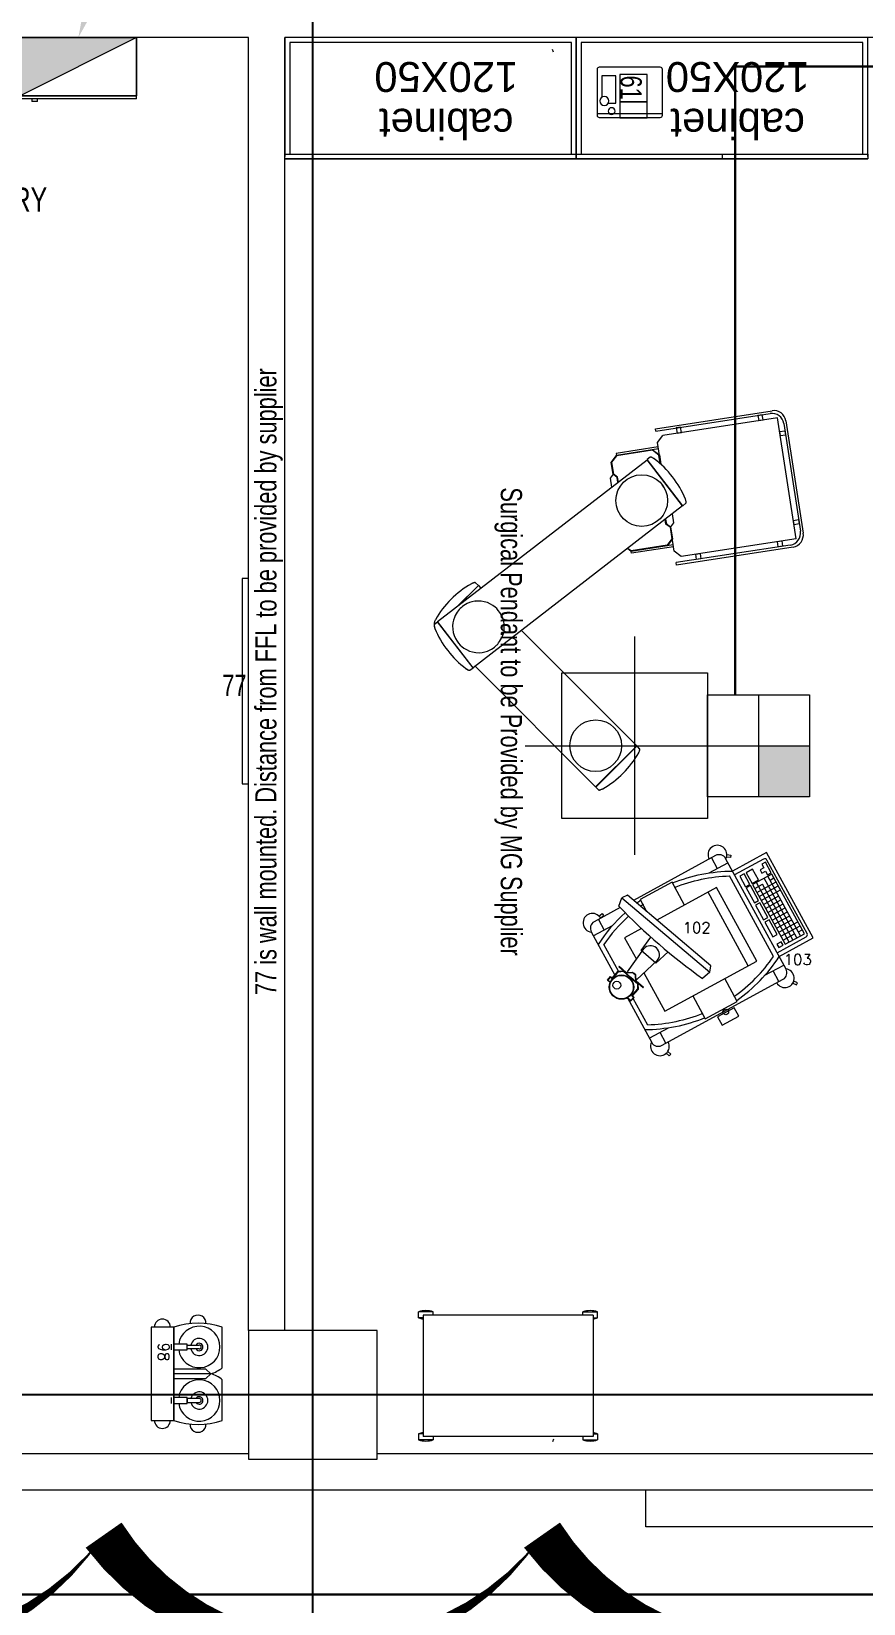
# Model space of a CAD drawing. Header units: metres. Extents: x 75097 to 220695, y -1557923 to -1361206.
# Drawn here: x 143205 to 146631, y -1405147 to -1398673 of the extents above; entities that cross this region are included whole.
import ezdxf
from ezdxf import colors
from ezdxf.entities.mleader import LeaderData, LeaderLine
from ezdxf.math import Vec2, Vec3

# ---------------------------------------------------------------- set-up
doc = ezdxf.new("R2010")
doc.units = ezdxf.units.M
doc.linetypes.add('Hidden 1_5', pattern=[0.0022, 0.0015, -0.0007])
doc.layers.get('0').update_dxf_attribs({"lineweight": 0})
for name, color, linetype, lineweight in [('A-100 - Copy$0$72_EGR_BASE_TEXT', 8, 'Continuous', 0), ('A-100 - Copy$0$A-GENM', 8, 'Continuous', 0), ('A-100 - Copy$0$Medical Equipment and Furniture', 8, 'Continuous', 0), ('A-100 - Copy$0$Medical Equipment and Furniture1', 8, 'Continuous', 5), ('A-100 - Copy$0$Structure', 8, 'Continuous', 9), ('A-100 - Copy$0$Walls', 8, 'Continuous', 0), ('A-100 - Copy$0$Wooden Joinery', 8, 'Continuous', 0), ('A-DETL-GENF-3', 85, 'Hidden 1_5', 9), ('A-DETL-GENF-4', 85, 'Continuous', 9), ('E-ELEC-EQPM-2', 85, 'Continuous', 15), ('E-LG', 245, 'Continuous', 30)]:
    doc.layers.add(name, color=color, linetype=linetype, lineweight=lineweight)
doc.layers.add('A-100 - Copy$0$axes', color=8, linetype='Continuous')
for name, color, linetype, lineweight, true_color in [('E-POWR', 7, 'Continuous', 9, 0x4e7e3e), ('EXF', 7, 'Continuous', 0, 0x4e7e3e), ('REV 01', 7, 'Continuous', 0, 0xe41b4d)]:
    doc.layers.add(name, color=color, linetype=linetype, lineweight=lineweight, true_color=true_color)
doc.styles.add('A-100 - Copy$0$Arial_13', font='arial.ttf', dxfattribs={"height": 122.941617})
doc.styles.add('A-100 - Copy$0$list_ghTextstyle', font='romans.shx', dxfattribs={"height": 0.25})
doc.styles.add('A-100 - Copy$0$X3G_ENTITY_257CFD', font='swisscl.ttf', dxfattribs={"height": 200})
doc.styles.add('A-100 - Copy$0$X3G_ENTITY_2587EA', font='swisscl.ttf', dxfattribs={"height": 200})
doc.styles.get("Standard").update_dxf_attribs({"font": 'GOTHIC.TTF'})

# ---------------------------------------------------------------- blocks, each defined once
blk = doc.blocks.new('SFB')
at = {"layer": 'E-POWR'}
h = blk.add_hatch(color=256, dxfattribs=at)
h.dxf.hatch_style = 1
h.paths.add_polyline_path([(210, -210), (210, 0), (0, 0), (0, -210)])
blk.add_lwpolyline([(-210, 210), (210, 210), (210, -210), (-210, -210)], close=True, dxfattribs=at)
for points in [[(0, 210), (0, -210)], [(-210, 0), (210, 0)]]:
    blk.add_lwpolyline(points, dxfattribs=at)
blk = doc.blocks.new('A-100 - Copy$0$M.107.31.46')
at = {"layer": 'A-100 - Copy$0$Medical Equipment and Furniture1'}
for p, q in [((22587.3, -488.5), (22606.8, -467.6)), ((22606.8, -467.6), (22606.8, -620.3)), ((22626.2, -488.5), (22606.8, -467.6))]:
    blk.add_line(p, q, dxfattribs=at)
for points in [[(22581.8, -420.1), (22414.6, -420.1)], [(22798.9, -420.1), (22631.7, -420.1)], [(22504.7, -515.1), (22504.7, -564.7), (22488.5, -564.7), (22488.5, -515.1)], [(22587.3, -488.5), (22587.3, -620.3), (22626.2, -620.3), (22626.2, -488.5)], [(22708.8, -515.1), (22708.8, -564.7), (22725, -564.7), (22725, -515.1)], [(22508.6, -620.3), (22508.6, -564.7), (22484.6, -564.7), (22484.6, -620.3)], [(22728.9, -620.3), (22728.9, -564.7), (22704.9, -564.7), (22704.9, -620.3)], [(22414.6, -620.3), (22798.9, -620.3)], [(22484.6, -631.3), (22508.6, -631.3)], [(22704.9, -631.3), (22728.9, -631.3)]]:
    blk.add_lwpolyline(points, dxfattribs=at)
blk.add_lwpolyline([(22414.6, -713.6), (22798.9, -713.6), (22798.9, -620.3), (22414.6, -620.3)], close=True, dxfattribs=at)
for centre, radius, start, end in [((22714.4, -520.2), 316, 161.53424, 198.46576), ((22496.6, -515.1), 85.4, 278.09407, 261.90593), ((22480.9, -503.4), 130.9, 15.88492, 39.5335), ((22732.6, -503.4), 130.9, 140.4665, 164.11508), ((22716.9, -515.1), 85.4, 278.09407, 261.90593), ((22499.2, -520.2), 316, 341.53424, 18.46576), ((22398.4, -520.2), 32.9, 87.02002, 272.97998), ((22496.6, -515.1), 35.4, 283.27395, 256.72605), ((22496.6, -515.1), 15.4, 301.80514, 238.19486), ((22496.6, -515.1), 8.13, 0, 180), ((22716.9, -515.1), 35.4, 283.27395, 256.72605), ((22716.9, -515.1), 15.4, 301.80514, 238.19486), ((22716.9, -515.1), 8.13, 0, 180), ((22815.2, -520.2), 32.9, 267.02002, 92.97998), ((22414.6, -666.9), 32.9, 90, 270), ((22798.9, -666.9), 32.9, 270, 90)]:
    blk.add_arc(centre, radius, start, end, dxfattribs=at)
blk = doc.blocks.new('A-100 - Copy$0$Surgical Pendant (MG)')
at = {"layer": 'A-100 - Copy$0$Medical Equipment and Furniture'}
for p, q in [((-784781.3, -326890.1, 0), (-784318.8, -326818.8, 0)), ((-784769.9, -326898.5, 0), (-784327.1, -326830.2, 0)), ((-784296.1, -326847.7, 0), (-784794.2, -326924.5, 0)), ((-784296.1, -326847.7, 0), (-784223.2, -327320.6, 0)), ((-784270.1, -326872, 0), (-784197.6, -327342.5, 0)), ((-784261.7, -326860.6, 0), (-784187.7, -327341, 0)), ((-784749.1, -327427.5, 0), (-784823.1, -326947.1, 0)), ((-784739.2, -327425.9, 0), (-784811.7, -326955.5, 0)), ((-784794.2, -326924.5, 0), (-784721.3, -327397.4, 0)), ((-783443.6, -327963.1, 0), (-783443.6, -327063.1, 0)), ((-783743.6, -327813.1, 0), (-783743.6, -327213.1, 0)), ((-783743.6, -327213.1, 0), (-783143.6, -327213.1, 0)), ((-783143.6, -327213.1, 0), (-783143.6, -327813.1, 0)), ((-784432.1, -327314.3, 0), (-784621.9, -327461.2, 0)), ((-784431.5, -327315.1, 0), (-784621.3, -327461.9, 0)), ((-784458.3, -327303.5, 0), (-784459.5, -327303.8, 0)), ((-784459.1, -327303.7, 0), (-784459.5, -327303.8, 0)), ((-784457.2, -327303.2, 0), (-784459.1, -327303.7, 0)), ((-784454.7, -327302.5, 0), (-784457.2, -327303.2, 0)), ((-784451.7, -327301.7, 0), (-784454.7, -327302.5, 0)), ((-784449.1, -327301.1, 0), (-784451.9, -327301.8, 0)), ((-784451.9, -327301.8, 0), (-784451.7, -327301.7, 0)), ((-784441.9, -327302.1, 0), (-784442.5, -327301.5, 0)), ((-784441.8, -327302.2, 0), (-784441.9, -327302.1, 0)), ((-784441.9, -327302.1, 0), (-784432.1, -327314.3, 0)), ((-784432.3, -327315.7, 0), (-784432.9, -327314.9, 0)), ((-784431.5, -327315.1, 0), (-783764.7, -328177.4, 0)), ((-784398.1, -327358.2, 0), (-784362, -327352.6, 0)), ((-784362, -327352.6, 0), (-784344.9, -327365.2, 0)), ((-784244.5, -327349.7, 0), (-784344.9, -327365.2, 0)), ((-784344.9, -327365.2, 0), (-784295.9, -327357.6, 0)), ((-784343.8, -327367, 0), (-784295.6, -327359.6, 0)), ((-784295.9, -327357.6, 0), (-784266.8, -327378.9, 0)), ((-784295.6, -327359.6, 0), (-784268.8, -327379.3, 0)), ((-784270.7, -327353.7, 0), (-784244, -327527.2, 0)), ((-784262.8, -327352.5, 0), (-784236.1, -327526, 0)), ((-784223.2, -327320.6, 0), (-784244.5, -327349.7, 0)), ((-784187.7, -327341, 0), (-784197.6, -327342.5, 0)), ((-784739.2, -327425.9, 0), (-784749.1, -327427.5, 0)), ((-784692.3, -327418.7, 0), (-784721.3, -327397.4, 0)), ((-784602.7, -327404.9, 0), (-784692.3, -327418.7, 0)), ((-784674, -327415.9, 0), (-784647.2, -327589.3, 0)), ((-784666.1, -327414.7, 0), (-784639.3, -327588.1, 0)), ((-784662.2, -327439.9, 0), (-784640.9, -327410.8, 0)), ((-784640.6, -327412.8, 0), (-784660.2, -327439.6, 0)), ((-784640.9, -327410.8, 0), (-784602.7, -327404.9, 0)), ((-784604.8, -327407.3, 0), (-784640.6, -327412.8, 0)), ((-784377.2, -327385.3, 0), (-784357.4, -327382.3, 0)), ((-784356.4, -327384.1, 0), (-784375.8, -327387.1, 0)), ((-784357.4, -327382.3, 0), (-784344.9, -327365.2, 0)), ((-784343.8, -327367, 0), (-784356.4, -327384.1, 0)), ((-784268.8, -327379.3, 0), (-784246, -327527.5, 0)), ((-784266.8, -327378.9, 0), (-784244, -327527.2, 0)), ((-784639.3, -327588.1, 0), (-784662.2, -327439.9, 0)), ((-784660.2, -327439.6, 0), (-784637.4, -327587.8, 0)), ((-784631.9, -327445.9, 0), (-784632, -327446.5, 0)), ((-784631.2, -327448.6, 0), (-784631.2, -327448.6, 0)), ((-784631.2, -327448.6, 0), (-784621.9, -327461.1, 0)), ((-784630.2, -327440.7, 0), (-784631, -327442.4, 0)), ((-784630.2, -327440.7, 0), (-784630.2, -327440.7, 0)), ((-784629.1, -327438.8, 0), (-784629.2, -327439, 0)), ((-784625.4, -327432.3, 0), (-784626.4, -327434.1, 0)), ((-784625.2, -327432, 0), (-784625.8, -327433.1, 0)), ((-784625.2, -327432, 0), (-784625.4, -327432.3, 0)), ((-783954.5, -328324.2, 0), (-784621.3, -327461.9, 0)), ((-784620.5, -327461.3, 0), (-784621.1, -327460.5, 0)), ((-784246, -327527.5, 0), (-784256.3, -327541.6, 0)), ((-784244, -327527.2, 0), (-784255.4, -327542.8, 0)), ((-784236.1, -327526, 0), (-784244, -327527.2, 0)), ((-783918.5, -327978.5, 0), (-783443.2, -327503.7, 0)), ((-783893.6, -327513.1, 0), (-782993.6, -327513.1, 0)), ((-783443.2, -327503.7, 0), (-783273.6, -327673.5, 0)), ((-783431.2, -327492.2, 0), (-783442.5, -327503, 0)), ((-783442.5, -327503, 0), (-783272.9, -327672.8, 0)), ((-783442.5, -327504.4, 0), (-783441.8, -327503.7, 0)), ((-783423.3, -327492.2, 0), (-783425, -327491.6, 0)), ((-783423.2, -327492.2, 0), (-783423.3, -327492.2, 0)), ((-783418.5, -327494.2, 0), (-783421.5, -327492.9, 0)), ((-783421.2, -327493.1, 0), (-783421.5, -327492.9, 0)), ((-783416.2, -327495.2, 0), (-783418.5, -327494.2, 0)), ((-783414.3, -327495.9, 0), (-783416.2, -327495.1, 0)), ((-783414, -327496.1, 0), (-783415.1, -327495.6, 0)), ((-783414, -327496.1, 0), (-783414.3, -327495.9, 0)), ((-784647.2, -327589.3, 0), (-784639.3, -327588.1, 0)), ((-784610.2, -327609.4, 0), (-784639.3, -327588.1, 0)), ((-784637.4, -327587.8, 0), (-784610.6, -327607.5, 0)), ((-784610.6, -327607.5, 0), (-784562.4, -327600, 0)), ((-784561.3, -327601.9, 0), (-784610.2, -327609.4, 0)), ((-784562.5, -327600.8, 0), (-784545.5, -327613.5, 0)), ((-784549.8, -327582.9, 0), (-784562.4, -327600, 0)), ((-784548.8, -327584.8, 0), (-784561.3, -327601.9, 0)), ((-784530.1, -327579.9, 0), (-784549.8, -327582.9, 0)), ((-784528.7, -327581.7, 0), (-784548.8, -327584.8, 0)), ((-784545.5, -327613.5, 0), (-784508.2, -327608.2, 0)), ((-783273.6, -327673.5, 0), (-783770.5, -328169.9, 0)), ((-783274.3, -327672.8, 0), (-783273.6, -327672.1, 0)), ((-783262.1, -327661.6, 0), (-783272.9, -327672.8, 0)), ((-783265.8, -327644.7, 0), (-783266, -327644.3, 0)), ((-783265.5, -327645.5, 0), (-783266, -327644.3, 0)), ((-783265, -327646.5, 0), (-783265.8, -327644.7, 0)), ((-783263, -327651.6, 0), (-783262.8, -327651.8, 0)), ((-783261.9, -327654.3, 0), (-783263, -327651.6, 0)), ((-783262.1, -327661.6, 0), (-783262.1, -327661.6, 0)), ((-783262, -327661.5, 0), (-783261.6, -327660.9, 0)), ((-783143.6, -327813.1, 0), (-783743.6, -327813.1, 0)), ((-784114.4, -328167.6, 0), (-784114.9, -328168.2, 0)), ((-784114.5, -328174.9, 0), (-784113.5, -328177.6, 0)), ((-784114.4, -328167.6, 0), (-784103.5, -328156.3, 0)), ((-784114.4, -328167.5, 0), (-784114.4, -328167.6, 0)), ((-784113.5, -328177.6, 0), (-784113.6, -328177.3, 0)), ((-784113.6, -328177.3, 0), (-784112.4, -328180.3, 0)), ((-784112.4, -328180.3, 0), (-784111.4, -328182.6, 0)), ((-784111.4, -328182.6, 0), (-784110.6, -328184.5, 0)), ((-784110.9, -328183.7, 0), (-784110.5, -328184.8, 0)), ((-784110.6, -328184.5, 0), (-784110.5, -328184.8, 0)), ((-784103.5, -328156.3, 0), (-784018.3, -328241.7, 0)), ((-784102.8, -328155.6, 0), (-784092.7, -328145.5, 0)), ((-784102.8, -328155.6, 0), (-784023.2, -328235.4, 0)), ((-784102.1, -328156.3, 0), (-784102.8, -328157, 0)), ((-783764.7, -328177.4, 0), (-783954.5, -328324.2, 0)), ((-783764.1, -328178.2, 0), (-783953.9, -328325, 0)), ((-783765.5, -328178, 0), (-783764.9, -328178.8, 0)), ((-783754.7, -328190.7, 0), (-783764.1, -328178.2, 0)), ((-783759.6, -328205.2, 0), (-783758.3, -328203, 0)), ((-783758.3, -328203, 0), (-783756.7, -328200.3, 0)), ((-783756.9, -328200.5, 0), (-783756.7, -328200.3, 0)), ((-783755.8, -328198.6, 0), (-783755, -328196.9, 0)), ((-783755.8, -328198.6, 0), (-783755.8, -328198.6, 0)), ((-783754.7, -328190.7, 0), (-783754.8, -328190.7, 0)), ((-783754, -328193.4, 0), (-783754, -328192.8, 0)), ((-783760.8, -328207.3, 0), (-783760.2, -328206.2, 0)), ((-783760.8, -328207.3, 0), (-783760.6, -328207, 0)), ((-783760.6, -328207, 0), (-783759.6, -328205.2, 0)), ((-783944.1, -328337.2, 0), (-783953.9, -328325, 0)), ((-783953.7, -328323.6, 0), (-783953.1, -328324.4, 0)), ((-783962.5, -328333.1, 0), (-783962.2, -328333.2, 0)), ((-783962.2, -328333.2, 0), (-783960.3, -328334, 0)), ((-783953.2, -328336.9, 0), (-783951.4, -328337.5, 0)), ((-783953.2, -328336.9, 0), (-783953.2, -328336.9, 0)), ((-783947.9, -328338, 0), (-783947.2, -328338, 0)), ((-783945.2, -328337, 0), (-783944.9, -328336.7, 0)), ((-783945.2, -328337, 0), (-783945.2, -328337, 0)), ((-783944.1, -328337.1, 0), (-783944.1, -328337.2, 0)), ((-783944.1, -328337.2, 0), (-783943.5, -328337.8, 0)), ((-783936.9, -328338.2, 0), (-783934, -328337.5, 0)), ((-783934, -328337.5, 0), (-783934.3, -328337.6, 0)), ((-783928.8, -328336.1, 0), (-783926.8, -328335.6, 0)), ((-783927.7, -328335.8, 0), (-783926.5, -328335.5, 0)), ((-783926.8, -328335.6, 0), (-783926.5, -328335.5, 0))]:
    blk.add_line(p, q, dxfattribs=at)
at = {"layer": 'A-100 - Copy$0$Medical Equipment and Furniture', "elevation": 0}
for points in [[(-784374.6, -326837.5), (-784356.8, -326834.8), (-784353.4, -326856.5), (-784371.2, -326859.3)], [(-784740.3, -326893.9), (-784722.5, -326891.2), (-784719.1, -326912.9), (-784736.9, -326915.6)], [(-784265.2, -326903.9), (-784262.4, -326921.7), (-784284.2, -326925), (-784286.9, -326907.3)], [(-784806.8, -326987.4), (-784804.1, -327005.2), (-784782.3, -327001.8), (-784785.1, -326984)], [(-784213.4, -327239.9), (-784210.7, -327257.7), (-784232.4, -327261.1), (-784235.1, -327243.3)], [(-784755, -327323.4), (-784752.3, -327341.2), (-784730.5, -327337.8), (-784733.3, -327320.1)]]:
    blk.add_lwpolyline(points, close=True, dxfattribs=at)
for points in [[(-784441.8, -327302.2), (-784442.5, -327301.5), (-784443.7, -327300.9), (-784445, -327300.6), (-784446.4, -327300.6), (-784447.9, -327300.8), (-784449.8, -327301.2), (-784451.7, -327301.7)], [(-784449.8, -327301.2), (-784449.8, -327301.2), (-784451.7, -327301.7)], [(-784444.4, -327300.8), (-784445, -327300.6), (-784445.7, -327300.6)], [(-784507.7, -327392.5), (-784513, -327396), (-784517.7, -327399.4)], [(-784629.2, -327439), (-784630.2, -327440.7), (-784631, -327442.4), (-784631.5, -327443.9), (-784631.9, -327445.2), (-784632, -327446.5), (-784631.7, -327447.9), (-784631.2, -327448.6)], [(-784632, -327446.5), (-784631.7, -327447.9), (-784631.3, -327448.6)], [(-784631, -327442.4), (-784631.5, -327443.9), (-784631.7, -327444.6)], [(-784626.4, -327434.1), (-784627.6, -327436.3), (-784629.2, -327439)], [(-784625.8, -327433.1), (-784626.6, -327434.5), (-784627.7, -327436.4), (-784629.1, -327438.8)], [(-783421.5, -327492.9), (-783423.2, -327492.2), (-783425, -327491.6), (-783426.5, -327491.3), (-783427.9, -327491.1), (-783429.2, -327491.2), (-783430.5, -327491.6), (-783431.2, -327492.2)], [(-783425, -327491.6), (-783426.5, -327491.3), (-783427.2, -327491.2)], [(-783415.1, -327495.6), (-783416.6, -327495), (-783418.6, -327494.2), (-783421.2, -327493.1)], [(-783263, -327651.6), (-783264.1, -327649), (-783264.9, -327647), (-783265.5, -327645.5)], [(-783262.8, -327651.8), (-783264.1, -327648.9), (-783265, -327646.5)], [(-783262.1, -327653.6), (-783262.1, -327653.6), (-783262.8, -327651.8)], [(-783262.1, -327661.6), (-783261.6, -327660.9), (-783261.1, -327659.6), (-783261, -327658.3), (-783261.2, -327656.9), (-783261.5, -327655.4), (-783262.1, -327653.6), (-783262.8, -327651.8)], [(-783261, -327659), (-783261, -327658.3), (-783261.1, -327657.6)], [(-783858.1, -328080.7), (-783862.4, -328076.7), (-783867.1, -328072.7), (-783872.6, -328068.6), (-783879.1, -328064.4), (-783886.6, -328060.3), (-783895.3, -328056.4), (-783905.4, -328053.1), (-783916.7, -328050.6), (-783929.4, -328049.4), (-783942.6, -328049.8), (-783956, -328051.9), (-783969.2, -328055.8), (-783981.6, -328061.3), (-783992.2, -328067.6), (-784000.9, -328074.2), (-784008, -328080.7)], [(-784008, -328080.7), (-784014.5, -328087.7), (-784020.9, -328096.2), (-784027.1, -328106.5), (-784032.7, -328118.6), (-784036.7, -328131.7), (-784039, -328145), (-784039.5, -328158.2), (-784038.4, -328171), (-784036, -328182.5), (-784032.8, -328192.7), (-784028.9, -328201.7), (-784024.8, -328209.3), (-784020.6, -328215.9), (-784016.4, -328221.5)], [(-783858.2, -328230.8), (-783851.7, -328223.8), (-783845.3, -328215.4), (-783839.1, -328205.1), (-783833.5, -328192.9), (-783829.5, -328179.8), (-783827.2, -328166.5), (-783826.7, -328153.3), (-783827.8, -328140.6), (-783830.2, -328129), (-783833.5, -328118.8), (-783837.3, -328109.9), (-783841.4, -328102.2), (-783845.6, -328095.7), (-783849.8, -328090.1), (-783853.9, -328085.2), (-783857.9, -328080.9)], [(-784114.4, -328167.5), (-784114.9, -328168.2), (-784115.4, -328169.6), (-784115.4, -328170.9), (-784115.3, -328172.2), (-784114.9, -328173.8), (-784114.3, -328175.5), (-784113.6, -328177.3)], [(-784115.4, -328170.2), (-784115.4, -328170.9), (-784115.4, -328171.5)], [(-784114.3, -328175.5), (-784114.3, -328175.6), (-784113.6, -328177.3)], [(-784113.5, -328177.6), (-784112.4, -328180.2), (-784111.6, -328182.2), (-784110.9, -328183.7)], [(-784039.1, -328157.8), (-784038.8, -328164.1), (-784038.1, -328170)], [(-783760.2, -328206.2), (-783759.4, -328204.8), (-783758.3, -328202.9), (-783756.9, -328200.5)], [(-783756.7, -328200.3), (-783755.8, -328198.6), (-783755, -328196.9), (-783754.4, -328195.4), (-783754.1, -328194.1), (-783754, -328192.8), (-783754.3, -328191.4), (-783754.8, -328190.7)], [(-783755, -328196.9), (-783754.4, -328195.4), (-783754.3, -328194.7)], [(-783754, -328192.8), (-783754.3, -328191.4), (-783754.7, -328190.7)], [(-784016.4, -328221.5), (-784012.3, -328226.3), (-784008.3, -328230.6)], [(-784008.1, -328230.8), (-784003.9, -328234.8), (-783999.1, -328238.8), (-783993.6, -328243), (-783987.2, -328247.1), (-783979.7, -328251.2), (-783970.9, -328255.1), (-783960.8, -328258.4), (-783949.5, -328260.9), (-783936.8, -328262.1), (-783923.6, -328261.8), (-783910.3, -328259.7), (-783897, -328255.7), (-783884.6, -328250.2), (-783874, -328243.9), (-783865.4, -328237.4), (-783858.2, -328230.8)], [(-783960.3, -328334), (-783957.9, -328335), (-783955, -328336.2)], [(-783955, -328336.2), (-783953.2, -328336.9), (-783951.4, -328337.5), (-783949.9, -328337.9), (-783948.6, -328338.1), (-783947.3, -328338), (-783945.9, -328337.5), (-783945.2, -328337)], [(-783951.4, -328337.5), (-783949.9, -328337.9), (-783949.2, -328338)], [(-783947.2, -328338), (-783945.9, -328337.5), (-783945.3, -328337)], [(-783944.1, -328337.1), (-783943.5, -328337.8), (-783942.2, -328338.4), (-783940.9, -328338.7), (-783939.6, -328338.7), (-783938, -328338.5), (-783936.2, -328338.1), (-783934.3, -328337.6)], [(-783941.6, -328338.5), (-783940.9, -328338.7), (-783940.3, -328338.7)], [(-783936.2, -328338.1), (-783936.2, -328338.1), (-783934.3, -328337.6)], [(-783934.3, -328337.6), (-783931.2, -328336.8), (-783928.8, -328336.1)], [(-783934, -328337.5), (-783931.3, -328336.8), (-783929.2, -328336.2), (-783927.7, -328335.8)]]:
    blk.add_lwpolyline(points, dxfattribs=at)
at = {"layer": 'A-100 - Copy$0$Medical Equipment and Furniture'}
for centre, radius in [((-784453.1, -327483.5, 0), 106.3), ((-783443.6, -327673.1, 0), 106.5), ((-783443.6, -327673.1, 0), 106.5)]:
    blk.add_circle(centre, radius, dxfattribs=at)
for centre, radius, start, end in [((-784319.5, -326879.6, 0), 50, 8.76194, 98.76194), ((-784311.2, -326868.2, 0), 50, 8.76194, 98.76194), ((-784773.7, -326939.5, 0), 50, 98.76194, 188.76194), ((-784762.3, -326947.9, 0), 50, 98.76083, 188.76055), ((-784306.1, -327673.3, 0), 400, 112.54716, 142.90264), ((-783613.2, -327842.9, 0), 400, 29.77194, 60.12742), ((-783763.3, -327986.2, 0), 400, 209.77193, 240.12742), ((-784079.9, -327966, 0), 400, 292.54716, 322.90264)]:
    blk.add_arc(centre, radius, start, end, dxfattribs=at)
blk = doc.blocks.new('A-100 - Copy$0$ME11129-P')
at = {"layer": 'A-100 - Copy$0$Medical Equipment and Furniture1'}
for p, q in [((0, 0.2002), (0, 0.0094)), ((0.2573, 0.2096), (0.0094, 0.2096)), ((0.2667, 0.0094), (0.2667, 0.2002)), ((0, 0.016), (0.2667, 0.016)), ((0.0094, 0), (0.2573, 0))]:
    blk.add_line(p, q, dxfattribs=at)
for points in [[(0.062, 0.1784), (0.1747, 0.1784), (0.1747, 0.0657), (0.062, 0.0657)], [(0.062, 0.0657), (0.1747, 0.0657), (0.1747, 0), (0.062, 0)]]:
    blk.add_lwpolyline(points, close=True, dxfattribs=at)
blk.add_lwpolyline([(0.2218, 0.0601), (0.1911, 0.0601), (0.1911, 0.1728), (0.2475, 0.1728), (0.2475, 0.0858)], dxfattribs=at)
for centre, radius in [((0.2382, 0.0694), 0.0188), ((0.208, 0.0274), 0.0141)]:
    blk.add_circle(centre, radius, dxfattribs=at)
for centre, start, end in [((0.0094, 0.2002), 90, 180), ((0.2573, 0.2002), 0, 90), ((0.0094, 0.0094), 180, 270), ((0.2573, 0.0094), 270, 0)]:
    blk.add_arc(centre, 0.00939, start, end, dxfattribs=at)
blk = doc.blocks.new('A-100 - Copy$0$Arthroscopy Tower')
at = {"layer": 'A-100 - Copy$0$Medical Equipment and Furniture'}
for p, q in [((-783341.5, -311875), (-783306.8, -311911)), ((-783334, -311937.3), (-783270.8, -311876.3)), ((-782902.7, -312087.5), (-783097, -311885.9)), ((-782987.7, -312198.7), (-783249.5, -311927.2)), ((-782941.6, -312125), (-783135.9, -311923.4)), ((-783135.9, -311949.3), (-783110, -311924.3)), ((-783123, -311962.8), (-783058.2, -311900.3)), ((-782915.7, -312100), (-783110, -311898.4)), ((-783110, -311976.2), (-783045.2, -311913.8)), ((-782928.6, -312112.5), (-783110, -311924.3)), ((-783097, -311989.7), (-783032.2, -311927.2)), ((-783084.1, -311899.4), (-783071.1, -311886.9)), ((-783078.1, -312263.5), (-783317.5, -312015.1)), ((-783084.1, -312003.1), (-783032.3, -311953.1)), ((-783071.1, -312016.5), (-783019.3, -311966.6)), ((-783058.2, -312030), (-783006.3, -311980)), ((-783045.2, -312043.4), (-782993.4, -311993.4)), ((-783032.3, -312056.8), (-782980.4, -312006.9)), ((-783019.3, -312070.3), (-782967.5, -312020.3)), ((-783006.4, -312083.7), (-782954.5, -312033.8)), ((-782993.4, -312097.2), (-782928.6, -312034.7)), ((-782980.5, -312110.6), (-782915.7, -312048.1)), ((-782915.7, -312074.1), (-782902.7, -312061.6)), ((-783656.2, -312167.7), (-783653.8, -312131)), ((-782967.5, -312124), (-782928.6, -312086.6)), ((-783661.1, -312252.5), (-783724.3, -312313.5)), ((-783723, -312242.8), (-783688.3, -312278.8)), ((-783519.2, -312319.7), (-783495.8, -312255.3)), ((-783000.9, -312282.9), (-782937.6, -312221.9)), ((-782938.9, -312292.6), (-782973.6, -312256.6)), ((-783587.5, -312426.7), (-783674.2, -312336.7)), ((-783550.7, -312419.7), (-783510.9, -312309.7)), ((-783447.5, -312354.4), (-783519.2, -312319.7)), ((-783447.5, -312354.4), (-783411.2, -312295.6)), ((-783506.2, -312441.2), (-783444.8, -312341.7)), ((-783589.8, -312405.6), (-783590.5, -312407.2)), ((-783470.5, -312464.2), (-783471.3, -312465.8)), ((-783470.5, -312464.2), (-783471.3, -312465.8)), ((-783621.3, -312474.2), (-783606.1, -312481.7)), ((-783524.7, -312521.7), (-783505.6, -312531.1)), ((-783412.5, -312608.2), (-783499.3, -312518.2)), ((-783328, -312598.1), (-783391.2, -312659.1)), ((-783320.5, -312660.4), (-783355.2, -312624.4))]:
    blk.add_line(p, q, dxfattribs=at)
for points in [[(-782965.4, -312193.1), (-782850.2, -312082.1), (-783127.8, -311794.1), (-783243, -311905.1)], [(-783284, -311845.4), (-783267.4, -311843.2), (-783266, -311853.2), (-783282.7, -311855.4)], [(-783396.7, -312091.5), (-783471.3, -312014.1), (-783579.3, -312118.2), (-783540.6, -312158.3)], [(-783484.2, -312405.6), (-783359.6, -312534.9), (-783049.3, -312235.7), (-783288.7, -311987.4), (-783490.3, -312181.7)], [(-783222.9, -312330.8), (-783225.8, -312304.7), (-783634.1, -312114.8), (-783653.8, -312131), (-783222.9, -312330.8), (-783245.5, -312363.6)], [(-783724.6, -312228.7), (-783714.6, -312215.2), (-783706.5, -312221.2), (-783716.5, -312234.7)], [(-783542.1, -312231.6), (-783599, -312286.5), (-783528.8, -312359.3)], [(-782881.9, -312284.4), (-782865.3, -312287.3), (-782863.6, -312277.3), (-782880.2, -312274.5)], [(-783265.3, -312443.9), (-783190.7, -312521.3), (-783082.7, -312417.2), (-783157.3, -312339.8)], [(-783621.3, -312474.2), (-783612.5, -312456.3), (-783604.4, -312460.3), (-783587.9, -312426.8), (-783568.1, -312419.5), (-783531.4, -312437.5)], [(-783619.7, -312475), (-783611.7, -312458.7), (-783603.6, -312462.7), (-783586.6, -312428.2), (-783568.2, -312421.4), (-783532.2, -312439.1)], [(-783590.5, -312407.2), (-783554.8, -312424.7), (-783530, -312416.1), (-783522.7, -312419.7)], [(-783589.8, -312405.6), (-783554.7, -312422.8), (-783529.9, -312414.2), (-783521.9, -312418.1)], [(-783523.3, -312520.4), (-783506.4, -312528.7), (-783499.2, -312514), (-783507.3, -312510), (-783490.4, -312475.5), (-783496.3, -312456.8), (-783532.2, -312439.1)], [(-783505.6, -312531.1), (-783496.8, -312513.2), (-783504.9, -312509.2), (-783488.5, -312475.7), (-783494.8, -312455.5), (-783531.4, -312437.5)], [(-783471.3, -312465.8), (-783507, -312448.2), (-783515.4, -312423.3), (-783522.7, -312419.7)], [(-783471.3, -312465.8), (-783507, -312448.2), (-783515.4, -312423.3), (-783522.7, -312419.7)], [(-783470.5, -312464.2), (-783505.6, -312446.9), (-783513.9, -312422), (-783521.9, -312418.1)], [(-783470.5, -312464.2), (-783505.6, -312446.9), (-783513.9, -312422), (-783521.9, -312418.1)], [(-783620.5, -312472.6), (-783605.8, -312479.9)], [(-783308.2, -312700.5), (-783293, -312707.5), (-783288.8, -312698.4), (-783304, -312691.3)]]:
    blk.add_lwpolyline(points, dxfattribs=at)
for points in [[(-782977.5, -312180.5), (-782879.3, -312085.8, 0.414214), (-782879.1, -312071.7), (-783118.5, -311823.3, 0.414214), (-783132.6, -311823), (-783230.9, -311917.7)], [(-783522.9, -312522.5), (-783377.4, -312673.5, 0.414214), (-783334.9, -312674.3), (-782924.5, -312278.7, 0.414214), (-782923.8, -312236.3), (-783284.6, -311861.9, 0.414214), (-783327.1, -311861.1), (-783604.5, -312128.6)], [(-783468.4, -312017.1, -0.095441), (-783243.4, -311904.6)], [(-783456.2, -312033, -0.090791), (-783249.5, -311927.2, -0.090791)], [(-783576.4, -312121.2, 0.007185), (-783588.3, -312136.1, 0.007185)], [(-783560.9, -312134, 0.005395), (-783569.7, -312144.8, 0.005395)], [(-783649.3, -312171.7), (-783737.4, -312256.7, 0.414214), (-783738.2, -312299.1), (-783597.1, -312445.5)], [(-783624, -312186.5, 0.064831), (-783697, -312341.9)], [(-783606.6, -312196.4, 0.060602), (-783674.2, -312336.7)], [(-783101, -312401.4, 0.090791), (-782987.7, -312198.7, 0.090791)], [(-783085.6, -312414.2, 0.095441), (-782965, -312193.5)], [(-783193.6, -312518.3, -0.095441), (-783418.6, -312630.8)], [(-783205.8, -312502.4, -0.090791), (-783412.5, -312608.2, -0.090791)]]:
    blk.add_lwpolyline(points, format="xyb", dxfattribs=at)
for points in [[(-783130.7, -311911.5), (-783165.4, -311875.5), (-783187, -311896.3), (-783152.3, -311932.3)], [(-782889.7, -312075), (-783084.1, -311873.4), (-783148.9, -311935.9), (-782954.5, -312137.5)], [(-783087.5, -311869.8), (-783122.2, -311833.8), (-783134.5, -311845.6), (-783122.7, -311857.9), (-783134.9, -311869.7), (-783123.8, -311881.2), (-783111.6, -311869.4), (-783099.8, -311881.6)], [(-783159.5, -311939.2), (-783194.2, -311903.2), (-783208.6, -311917.1), (-783173.9, -311953.1)], [(-783107.5, -311993.2), (-783156.1, -311942.8), (-783170.5, -311956.7), (-783121.9, -312007.1)], [(-783052, -312050.8), (-783100.5, -312000.4), (-783114.9, -312014.3), (-783066.4, -312064.7)], [(-782996.4, -312108.4), (-783045, -312058), (-783059.4, -312071.9), (-783010.8, -312122.3)], [(-782961.7, -312144.4), (-782973.5, -312132.2), (-782987.9, -312146.1), (-782976.1, -312158.3)], [(-783060.1, -312473.5), (-783087.4, -312445.1), (-783144, -312499.7), (-783116.7, -312528)]]:
    blk.add_lwpolyline(points, close=True, dxfattribs=at)
for centre, radius in [((-783557.8, -312486.3), 50.2), ((-783557.8, -312486.3), 48.5), ((-783578.3, -312483.7), 16.2), ((-783116.7, -312471.4), 11.6)]:
    blk.add_circle(centre, radius, dxfattribs=at)
for centre, radius, start, end in [((-783321.2, -311855.5), 38.5, 348.53395, 223.94705), ((-782385, -310031.4), 2485.9, 239.24737, 249.74798), ((-783743.3, -312262.3), 38.5, 43.94705, 279.36015), ((-782918.7, -312273.1), 38.5, 223.94705, 99.36015), ((-783477.8, -312325.7), 36.7, 334.21467, 154.21467), ((-783340.8, -312679.9), 38.5, 168.53395, 43.94705)]:
    blk.add_arc(centre, radius, start, end, dxfattribs=at)
blk = doc.blocks.new('A-100 - Copy$0$HF13959B-P')
for p, q in [((0.0418, 0.5136), (-0.0182, 0.5136)), ((-0.0182, 0.4886), (-0.0182, 0.5136)), ((0, 0.4886), (-0.0182, 0.4886)), ((0, 0.5), (0, 0)), ((0.7, 0.5), (0, 0.5)), ((0.0418, 0.5), (0.0418, 0.5136)), ((0.6582, 0.5136), (0.7182, 0.5136)), ((0.6582, 0.5), (0.6582, 0.5136)), ((0.7, 0.5), (0.7, 0)), ((0.7, 0.4886), (0.7182, 0.4886)), ((0.7182, 0.4886), (0.7182, 0.5136)), ((0, 0.0114), (-0.0182, 0.0114)), ((-0.0182, 0.0114), (-0.0182, -0.0136)), ((0.7, 0), (0, 0)), ((0.7, 0.0114), (0.7182, 0.0114)), ((0.7182, 0.0114), (0.7182, -0.0136)), ((0.0418, -0.0136), (-0.0182, -0.0136)), ((0.0418, 0), (0.0418, -0.0136)), ((0.6582, 0), (0.6582, -0.0136)), ((0.6582, -0.0136), (0.7182, -0.0136))]:
    blk.add_line(p, q)
for centre, start, end in [((0.0118, 0.4261), 71.07536, 108.92464), ((0.6882, 0.4261), 71.07536, 108.92464), ((0.0118, 0.5761), 251.07536, 262.64413), ((0.6882, 0.5761), 277.35587, 288.92464), ((0.0118, -0.0761), 97.35587, 108.92464), ((0.6882, -0.0761), 71.07536, 82.64413), ((0.0118, 0.0739), 251.07536, 288.92464), ((0.6882, 0.0739), 251.07536, 288.92464)]:
    blk.add_arc(centre, 0.0925, start, end)
blk = doc.blocks.new('A-100 - Copy')
at = {"layer": 'A-100 - Copy$0$A-GENM', "ltscale": 10}
blk.add_line((145355, -1404471, 0), (145350.8, -1404481, 0), dxfattribs=at)
at = {"layer": 'A-100 - Copy$0$axes'}
for p, q in [((144363.7, -1477297.4, 0), (144363.7, -1387547.7, 0)), ((178940.3, -1404287.7, 2.4), (95748.8, -1404287.7, 2.4))]:
    blk.add_line(p, q, dxfattribs=at)
at = {"layer": 'A-100 - Copy$0$Medical Equipment and Furniture'}
for p, q in [((146048.3, -1399177.7, 0), (146048.3, -1399197.7, 0)), ((144248.3, -1399197.7, 0), (145448.3, -1399197.7, 0)), ((145448.3, -1399197.7, 0), (146648.3, -1399197.7, 0))]:
    blk.add_line(p, q, dxfattribs=at)
at = {"layer": 'A-100 - Copy$0$Medical Equipment and Furniture', "elevation": 0}
for points in [[(144248.3, -1399197.7), (144248.3, -1399177.7), (145448.3, -1399177.7), (145448.3, -1399197.7)], [(145448.3, -1399197.7), (145448.3, -1399177.7), (146648.3, -1399177.7), (146648.3, -1399197.7)]]:
    blk.add_lwpolyline(points, close=True, dxfattribs=at)
blk.add_lwpolyline([(144073.3, -1400926), (144073.3, -1401771), (144098.3, -1401771), (144098.3, -1400926), (144073.3, -1400926)], dxfattribs=at)
at = {"layer": 'A-100 - Copy$0$Structure', "elevation": 0}
blk.add_lwpolyline([(144098.3, -1404552.7), (144628.3, -1404552.7), (144628.3, -1404022.7), (144098.3, -1404022.7)], close=True, dxfattribs=at)
at = {"layer": 'A-100 - Copy$0$Walls', "ltscale": 10}
for p, q in [((144098.3, -1398697.7, 0), (142698.3, -1398697.7, 0)), ((144098.3, -1404022.7, 0), (144098.3, -1398697.7, 0)), ((149198.3, -1398697.7, 0), (144248.3, -1398697.7, 0)), ((144248.3, -1404022.7, 0), (144248.3, -1398697.7, 0)), ((144098.3, -1404531, 0), (142730.1, -1404531, 0)), ((148085, -1404531, 0), (144628.3, -1404531, 0)), ((148085, -1404681, 0), (142730.1, -1404681, 0))]:
    blk.add_line(p, q, dxfattribs=at)
at = {"layer": 'A-100 - Copy$0$Wooden Joinery', "elevation": 0}
blk.add_lwpolyline([(150135, -1404681), (150135, -1404831), (145735, -1404831), (145735, -1404681)], dxfattribs=at)
at = {"layer": 'A-100 - Copy$0$Medical Equipment and Furniture'}
for name, p, rotation in [('A-100 - Copy$0$Surgical Pendant (MG)', (473201.4, -2185057.9, 0), 270), ('A-100 - Copy$0$Arthroscopy Tower', (983910.9, -1308252.6, 0), 344.679830509328), ('A-100 - Copy$0$M.107.31.46', (144411.1, -1381594.1, 0), 270)]:
    blk.add_blockref(name, p, dxfattribs=dict(at, rotation=rotation))
at = {"layer": 'A-100 - Copy$0$Medical Equipment and Furniture', "xscale": 1000, "yscale": 1000, "zscale": 1000}
blk.add_blockref('A-100 - Copy$0$HF13959B-P', (144817.3, -1404459.5, 0), dxfattribs=at)
at = {"layer": 'A-100 - Copy$0$72_EGR_BASE_TEXT', "insert": (142606.6, -1399315), "char_height": 100, "attachment_point": 2, "style": 'A-100 - Copy$0$X3G_ENTITY_2587EA'}
blk.add_mtext('OR2 - GENERAL SURGERY', dxfattribs=at)
at = {"layer": 'A-100 - Copy$0$Medical Equipment and Furniture', "style": 'A-100 - Copy$0$list_ghTextstyle'}
for s, p in [('102', (145886, -1402386.4, 0)), ('103', (146302.4, -1402517.5, 0))]:
    blk.add_text(s, height=45, dxfattribs=at).set_placement(p)
blk.add_text('98', height=45, rotation=270, dxfattribs=at).set_placement((143727.5, -1404072.7, 0))
at = {"layer": 'A-100 - Copy$0$Medical Equipment and Furniture', "char_height": 122.942, "width": 859.967, "attachment_point": 2, "rotation": 180, "line_spacing_factor": 0.938532, "style": 'A-100 - Copy$0$Arial_13', "bg_fill": 3, "box_fill_scale": 1.25, "bg_fill_color": 7, "bg_fill_transparency": 0}
for insert in [(144912.9, -1399114.1, 0), (146112.9, -1399114.1, 0)]:
    blk.add_mtext('cabinet 120X50', dxfattribs=dict(at, insert=insert))
at = {"layer": 'A-100 - Copy$0$Medical Equipment and Furniture', "char_height": 87.473, "width": 3260.537, "style": 'A-100 - Copy$0$X3G_ENTITY_257CFD'}
for s, insert, attachment_point, rotation in [('77 is wall mounted. Distance from FFL to be provided by supplier', (144240.2, -1401350.5, -2.4), 8, 90), ('Surgical Pendant to be Provided by MG Supplier', (145224.9, -1401515, 0), 2, 270)]:
    blk.add_mtext(s, dxfattribs=dict(at, insert=insert, attachment_point=attachment_point, rotation=rotation))
at = {"layer": 'A-100 - Copy$0$Medical Equipment and Furniture', "insert": (144040.9, -1401321.6, 0), "char_height": 87.47, "attachment_point": 2, "style": 'A-100 - Copy$0$X3G_ENTITY_257CFD'}
blk.add_mtext('77', dxfattribs=at)
at = {"layer": 'A-100 - Copy$0$A-GENM', "ltscale": 10}
blk.add_line((145355, -1398757.7, 0), (145350.8, -1398747.7, 0), dxfattribs=at)
at = {"layer": 'A-100 - Copy$0$Medical Equipment and Furniture', "elevation": 0, "flags": 128}
for points in [[(145448.3, -1399187.7), (145448.3, -1398697.7), (144248.3, -1398697.7), (144248.3, -1399187.7)], [(145428.3, -1399177.7), (145428.3, -1398717.7), (144268.3, -1398717.7), (144268.3, -1399177.7)], [(146648.3, -1399187.7), (146648.3, -1398697.7), (145448.3, -1398697.7), (145448.3, -1399187.7)], [(146628.3, -1399177.7), (146628.3, -1398717.7), (145468.3, -1398717.7), (145468.3, -1399177.7)]]:
    blk.add_lwpolyline(points, dxfattribs=at)
at = {"layer": 'A-100 - Copy$0$Medical Equipment and Furniture', "ltscale": 5000, "extrusion": (-8.55145e-16, 4.19218e-15, -1), "xscale": 1000.000000000002, "yscale": 1000.000000000002, "zscale": 1000.000000000002, "rotation": 0.0001913008751468605}
blk.add_blockref('A-100 - Copy$0$ME11129-P', (-145801.7, -1399028.2, 0), dxfattribs=at)
at = {"layer": 'A-100 - Copy$0$Medical Equipment and Furniture', "insert": (145717.9, -1398904.1, 0), "char_height": 87.47, "width": 82.543, "attachment_point": 2, "rotation": 270, "style": 'A-100 - Copy$0$X3G_ENTITY_257CFD'}
blk.add_mtext('61', dxfattribs=at)
blk = doc.blocks.new('E-C-M-Panel Board-Power-Face Hosted - SLP Three Phase-Surface Mounted-3090884-EP-FP103')
at = {"layer": 'A-DETL-GENF-3'}
blk.add_hatch(color=256, dxfattribs=at).paths.add_polyline_path([(-39.5595, -31.1381), (-39.5595, -30.7381), (-39.7595, -30.7381)], flags=0)
at = {"layer": 'A-DETL-GENF-4'}
for p, q in [((-39.5595, -30.7381), (-39.7595, -30.7381)), ((-39.7595, -30.7381), (-39.7595, -31.1381)), ((-39.7595, -30.7381), (-39.5595, -30.7381)), ((-39.5595, -31.1381), (-39.7595, -30.7381)), ((-39.5595, -31.1381), (-39.5595, -30.7381)), ((-39.5595, -30.7381), (-39.5595, -31.1381)), ((-39.7595, -31.1381), (-39.5595, -31.1381))]:
    blk.add_line(p, q, dxfattribs=at)
at = {"layer": 'E-ELEC-EQPM-2'}
for p, q in [((-39.7695, -31.1381), (-39.7695, -30.7381)), ((-39.7595, -30.7381), (-39.7695, -30.7381)), ((-39.7595, -30.7381), (-39.7595, -31.1381)), ((-39.7595, -31.1381), (-39.7595, -30.7381)), ((-39.5595, -30.7381), (-39.7595, -30.7381)), ((-39.5595, -30.7381), (-39.5595, -31.1381)), ((-39.7795, -30.7981), (-39.7795, -30.7781)), ((-39.7695, -30.7781), (-39.7795, -30.7781)), ((-39.7795, -30.7981), (-39.7695, -30.7981)), ((-39.7695, -31.1381), (-39.7595, -31.1381)), ((-39.5595, -31.1381), (-39.7595, -31.1381))]:
    blk.add_line(p, q, dxfattribs=at)

msp = doc.modelspace()

# ---------------------------------------------------------------- linework, layer by layer
at = {"layer": 'E-LG', "color": 1}
msp.add_lwpolyline([(150505, -1410095.1), (150505, -1405110.5), (125427.3, -1405110.5), (125427.3, -1401960.3), (124946.7, -1401849.6), (125150.8, -1402096.7), (125150.8, -1404010.4), (124514.9, -1403969.8), (125156.2, -1404080.2), (125156.2, -1404482.1), (118933, -1404482.1), (118933, -1402076.9), (118651, -1402076.9), (118453, -1401944), (118240.9, -1402108.2), (116424, -1402108.2), (116424, -1403363.1), (116215, -1403702.6)], dxfattribs=at)

# ---------------------------------------------------------------- block references
at = {"layer": 'EXF', "color": 85}
msp.add_blockref('SFB', (146198.3, -1401614.3, 0), dxfattribs=at)

# ---------------------------------------------------------------- next in the draw order: block references
msp.add_blockref('A-100 - Copy', (0, 0))

# ---------------------------------------------------------------- next in the draw order: linework, layer by layer
at = {"layer": 'E-LG', "color": 1, "elevation": 0}
msp.add_lwpolyline([(150358.3, -1398817.7), (146102.6, -1398817.7), (146102.6, -1401404.3)], dxfattribs=at)
at = {"layer": 'REV 01', "color": 3, "elevation": -2.4}
msp.add_lwpolyline([(142666.9, -1397087.7, 0, 180.5, -0.520567), (144471.7, -1397087.6, 0, 180.5, -0.520567), (146276.4, -1397087.5, 0, 180.5, -0.520567), (148081.2, -1397087.5, 0, 180.5, -0.520567), (149886, -1397087.4, 0, 180.5, -0.520567), (151690.8, -1397087.3, 0, 180.5, -0.520567), (153495.6, -1397087.3, 0, 180.5, -0.520567), (155300.4, -1397087.2, 0, 180.5, -0.520567), (157105.1, -1397087.1, 0, 180.5, -0.520567), (158909.9, -1397087, 0, 180.5, -0.520567), (159050.9, -1398748.8, 0, 180.5, -0.520567), (159048.8, -1400553.6, 0, 180.5, -0.520567), (159046.6, -1402358.4, 0, 180.5, -0.520567), (159044.4, -1404163.1, 0, 180.5, -0.520567), (157940.6, -1404865, 0, 180.5, -0.520567), (156135.8, -1404865, 0, 180.5, -0.520567), (154331, -1404865.1, 0, 180.5, -0.520567), (152526.2, -1404865.2, 0, 180.5, -0.520567), (150721.5, -1404865.3, 0, 180.5, -0.520567), (148916.7, -1404865.3, 0, 180.5, -0.520567), (147111.9, -1404865.4, 0, 180.5, -0.520567), (145307.1, -1404865.5, 0, 180.5, -0.520567), (143502.3, -1404865.6, 0, 180.5, -0.520567), (141697.6, -1404865.6, 0, 180.5, -0.520567)], format="xyseb", dxfattribs=at)

# ---------------------------------------------------------------- next in the draw order: block references
at = {"layer": 'E-ELEC-EQPM-2', "color": 85, "xscale": 1200, "yscale": 1200, "zscale": 1200, "rotation": 90}
msp.add_blockref('E-C-M-Panel Board-Power-Face Hosted - SLP Three Phase-Surface Mounted-3090884-EP-FP103', (106272.6, -1351226.3, 0), dxfattribs=at)

# ---------------------------------------------------------------- next in the draw order: leaders
at = {"layer": 'E-POWR'}
ml = msp.add_multileader_mtext('Standard', dxfattribs=at)
ml.set_content('UPP-S2\\PRATING: 6KVA\\P12 WAYS each of 20A MCB', color=256)
ml.set_leader_properties()
ml.build(insert=Vec2(0, 0))
ml.multileader.update_dxf_attribs({"text_right_attachment_type": 6, "dogleg_length": 200, "arrow_head_size": 200})
ctx = ml.context
ctx.base_point, ctx.char_height, ctx.arrow_head_size, ctx.landing_gap_size, ctx.plane_origin = Vec3(144298.2, -1396758.2, 0), 250, 200, 100, Vec3(143550.8, -1396982.8, 0)
ctx.right_attachment = 6
notes = []
notes.append((ctx, [(0, (1, 1, 0), (144098.2, -1396758.2, 0), (1, 0), 200, [(0, [(143398.3, -1398697.7, 0)], 0, [])])]))
ctx.mtext.insert, ctx.mtext.width, ctx.mtext.flow_direction = Vec3(144398.2, -1396630, 0), 2596.853, 5
for ctx, leaders in notes:
    for number, flags, end, landing, length, lines in leaders:
        leader = LeaderData()
        leader.index, (leader.has_last_leader_line, leader.has_dogleg_vector, leader.attachment_direction) = number, flags
        leader.last_leader_point, leader.dogleg_vector, leader.dogleg_length = Vec3(end), Vec3(landing), length
        for number, points, colour, breaks in lines:
            line = LeaderLine()
            line.index, line.vertices, line.color, line.breaks = number, Vec3.list(points), colors.encode_raw_color(colour), breaks
            leader.lines.append(line)
        ctx.leaders.append(leader)

doc.saveas('drawing.dxf')
